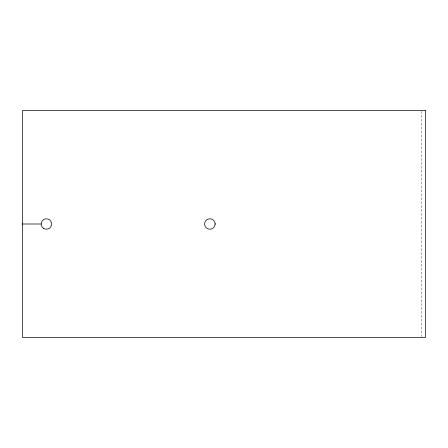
<?xml version="1.0" encoding="UTF-8"?>
<svg xmlns="http://www.w3.org/2000/svg" width="448" height="448" viewBox="0 0 448 448"><rect width="100%" height="100%" fill="white"/><g stroke="black" fill="none" stroke-linecap="round" stroke-linejoin="round"><path stroke-width="0.34" stroke-dasharray="2.24 1.68" d="M421.243 111.367L421.243 336.633"/><path stroke-width="0.67" d="M22.4 224L41.143 224M215.062 224L214.883 222.645A5.23 5.23 0 0 0 212.447 219.47L211.187 218.949A5.23 5.23 0 0 0 204.68 223.093A5.23 5.23 0 0 0 209.378 229.208A5.23 5.23 0 0 0 215.062 224L215.858 224M425.6 110.667L22.4 110.667L22.4 337.333L425.6 337.333L425.6 110.667M43.758 228.53A5.23 5.23 0 0 0 51.604 224A5.23 5.23 0 0 0 43.758 219.47A5.23 5.23 0 0 0 43.758 228.53"/></g></svg>
